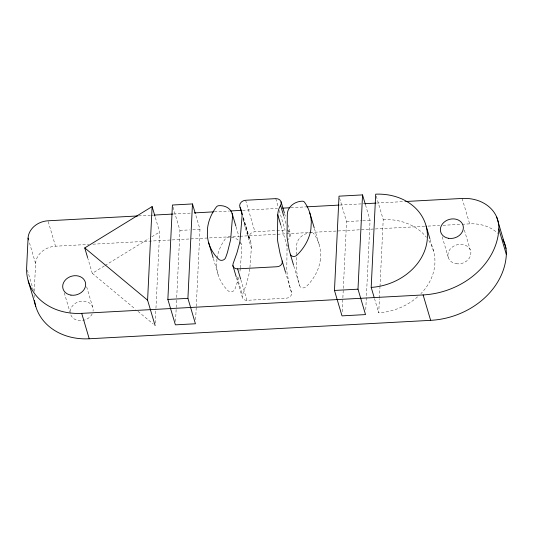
<?xml version="1.0" encoding="UTF-8"?>
<svg xmlns="http://www.w3.org/2000/svg" width="533" height="533" viewBox="0 0 533 533"><rect width="100%" height="100%" fill="white"/><g stroke="black" fill="none" stroke-linecap="round" stroke-linejoin="round"><path stroke-width="0.4" stroke-dasharray="2.67 2" d="M296.241 257.466L296.475 270.351L298.24 280.325A160.62 132.69 -16.5 0 0 299.646 285.668A3.938 3.251 -16.5 0 0 302.318 287.847A3.938 3.251 -16.5 0 0 306.109 286.741L306.228 286.634A52.54 43.4 -16.5 0 0 320.186 260.87M296.308 254.727L296.648 245.526A14.051 11.606 -16.5 0 1 311.505 232.635A2.951 2.438 -16.5 0 1 313.804 233.634M34.259 291.351L35.598 263.529L28.775 240.503M155.243 323.111L155.916 309.033M155.956 308.207L159.633 231.995L155.163 216.911M175.55 321.539L176.67 298.347M176.709 297.521L179.941 230.429L172.652 205.818M195.638 319.627L196.237 307.201M196.277 306.375L199.988 229.35L195.285 213.466M342.199 311.725L346.543 221.575L339.255 196.963M365.765 309.626L370.069 220.302L365.598 205.218M417.572 296.854A55.519 45.865 -16.5 0 1 378.723 312.818L379.403 298.793M379.436 297.967L379.956 287.24M379.996 286.414L383.22 219.583L375.925 194.965M216.924 259.105L216.665 266.453M320.173 260.87L320.619 253.508A52.52 43.386 -16.5 0 0 313.824 233.654M249.93 267.466L251.343 248.171L243.195 220.615M240.37 267.872L241.795 248.485A14.051 11.606 -16.5 0 0 240.51 242.788M249.757 268.952L249.397 271.663A67.831 56.032 -16.5 0 1 248.698 275.414L246.293 284.249L242.435 295.102A5.05 4.171 -16.5 0 0 246.939 300.312L286.468 298.18A5.05 4.171 -16.5 0 0 291.491 292.45L285.282 271.484M239.95 271.217L240.29 268.612M238.631 277.52L236.832 283.636A160.886 132.91 -16.5 0 1 234.9 289.166A3.938 3.251 -16.5 0 1 232.008 291.638A3.938 3.251 -16.5 0 1 228.297 290.945L228.191 290.845A52.527 43.393 -16.5 0 1 216.651 266.453M87.572 257.452L92.276 273.336L104.328 265.934M105.034 265.501L148.993 238.524M151.832 236.785L159.633 231.995M138.633 215.905L150.273 215.279M151.106 215.232L153.604 215.099M173.558 214.019L191.027 213.08M214.306 211.821L229.277 211.015M242.582 210.295L277.513 208.41M290.818 207.697L305.782 206.884M339.881 205.045L363.999 203.746M376.471 203.073L404.747 201.547M179.941 230.429L189.568 229.91M192.773 229.743L199.988 229.35M346.543 221.575L361.96 220.742M362.766 220.702L370.069 220.302M251.349 248.138A23.738 19.608 -16.5 0 0 249.424 239.024A5.823 4.81 -16.5 0 1 254.921 231.708L276.114 230.569M276.927 230.523L285.075 230.083A5.823 4.81 -16.5 0 1 285.701 230.076M35.598 263.529A19.401 16.03 -16.5 0 1 55.519 246.206L88.778 244.414M92.935 244.187L239.297 236.292M240.13 236.246L424.741 226.285M428.072 226.105L439.712 225.472M443.036 225.292L461.331 224.306M462.164 224.26L469.653 223.86A38.802 32.053 -16.5 0 1 497.809 233.327M92.276 273.336L135.442 309.233M137.98 311.345L153.218 324.017M291.491 292.45L290.305 288.406A210.249 173.685 -16.5 0 1 289.319 284.675L287.107 273.336A67.891 56.085 -16.5 0 1 286.767 269.645L287.08 246.259L281.024 225.779M462.124 198.449L469.653 223.86M464.363 230.063L470.246 249.91M442.197 236.825L448.546 258.258M430.118 239.524L433.642 251.436M374.492 298.527L378.723 312.818M314.463 228.677L319.12 244.4M284.595 213.653L285.761 217.584M287.853 224.66L290.418 233.307M283.842 216.398L285.935 223.474M287.8 229.763L289.892 236.839A23.758 19.621 -16.5 0 0 288.466 239.663M275.761 198.636L278.319 207.284M279.252 210.428L285.075 230.083M293.823 266.014L299.646 285.668M245.606 200.261L254.921 231.708M243.401 217.564L250.39 241.156M243.135 217.79L249.424 239.024M243.221 218.357L249.044 238.011M236.079 226.865L239.11 237.085M240.51 241.802L241.436 244.947M240.883 279.872L246.939 300.319M237.078 277.02L242.435 295.102M236.412 277.506L242.202 297.061M213.373 258.598L218.03 274.322M86.666 286.861L92.549 306.708M48.223 221.595L55.519 246.206M64.266 292.824L70.849 315.056M27.356 269.958L33.472 290.605M34.199 297.367A58.204 48.083 -16.5 0 1 34.125 295.182M70.216 311.505A11.639 9.614 -16.5 0 1 82.688 301.092A11.639 9.614 -16.5 0 1 93.088 311.145M92.202 313.91A11.639 9.614 -16.5 0 1 80.663 320.679A11.639 9.614 -16.5 0 1 70.529 314.17M428.812 240.57A55.519 45.865 -16.5 0 1 420.89 293.696M383.22 219.583A55.519 45.865 -16.5 0 1 426.453 237.298M238.144 240.023A14.051 11.606 -16.5 0 0 228.104 237.132A2.958 2.445 -16.5 0 0 225.699 238.384M217.038 258.312A52.507 43.373 -16.5 0 1 225.679 238.411M287.08 246.219A23.758 19.621 -16.5 0 1 287.147 245.013M287.66 230.476A5.823 4.81 -16.5 0 1 289.892 236.839M456.155 263.722A11.639 9.614 -16.5 0 0 470.566 250.803A11.639 9.614 -16.5 0 0 451.471 247.738A11.639 9.614 -16.5 0 0 456.155 263.722"/><path stroke-width="0.8" d="M240.649 279.085L237.625 268.865A5.05 4.171 -16.5 0 1 233.121 263.655L236.978 252.802L239.384 243.961A67.831 56.032 -16.5 0 0 240.083 240.216L242.029 216.724A23.738 19.608 -16.5 0 0 240.11 207.57A5.823 4.81 -16.5 0 1 245.606 200.261L275.761 198.636A5.823 4.81 -16.5 0 1 280.578 205.385A23.758 19.621 -16.5 0 0 277.766 214.772L277.453 238.198A67.891 56.085 -16.5 0 0 277.793 241.889L280.005 253.222A210.249 173.685 -16.5 0 0 280.991 256.953L285.441 272.017M137.8 215.952L47.99 220.795A19.401 16.03 -16.5 0 0 28.069 238.124L26.65 267.579A58.204 48.083 -16.5 0 0 81.702 313.357L89.224 338.768L430.644 320.346A73.727 60.902 -16.5 0 0 506.343 254.507L506.35 254.381A38.802 32.053 -16.5 0 0 502.799 239.643M155.123 325.596L147.594 300.192L152.105 206.591L84.747 247.925L87.572 257.452M192.466 203.939L187.916 298.36L195.438 323.771L175.39 324.85L167.868 299.439L172.419 205.025L192.466 203.939L195.285 213.466M362.54 194.898L357.996 289.179L365.525 314.59L341.999 315.862L334.471 290.452L339.015 196.164L362.54 194.898L365.365 204.425M371.195 287.407L375.692 194.172A55.519 45.865 -16.5 0 1 427.373 237.878A55.519 45.865 -16.5 0 1 371.195 287.407L374.019 296.941M405.573 201.501L462.124 198.449A38.802 32.053 -16.5 0 1 498.821 228.97L498.815 229.097A73.727 60.902 -16.5 0 1 423.122 294.936L81.702 313.357M154.437 215.052L172.732 214.066M194.352 212.9L213.48 211.868M230.109 210.968L240.923 210.388M282.497 208.143L289.985 207.737M306.615 206.844L339.048 205.092M364.825 203.699L375.638 203.12M237.625 268.865L277.153 266.733A5.05 4.171 -16.5 0 0 282.177 261.003M167.868 299.439L187.916 298.36M334.471 290.452L357.996 289.179M84.747 247.925L147.594 300.192M496.716 217.124L505.997 248.485M498.821 228.97L506.343 254.507M426.114 226.025L429.878 238.731M423.122 294.936L430.644 320.346M309.806 212.953L314.23 227.891M281.104 201.86L284.362 212.867M280.578 205.385L283.609 215.612M290.332 254.221A3.938 3.251 -16.5 0 0 293.003 256.393A3.938 3.251 -16.5 0 0 296.794 255.294L296.914 255.187A52.54 43.4 -16.5 0 0 310.872 229.417L311.305 222.061A52.52 43.386 -16.5 0 0 304.51 202.207A2.951 2.438 -16.5 0 0 302.191 201.188A14.051 11.606 -16.5 0 0 287.334 214.079L286.994 236.725L288.919 248.878A160.62 132.69 -16.5 0 0 290.332 254.221L293.596 265.227M277.766 214.772L280.791 225.033M240.11 207.57L242.202 214.646M232.121 213.5L235.846 226.079M232.888 265.614L236.179 276.714M208.716 242.875L213.14 257.812M152.105 206.591L154.93 216.118M28.069 238.124L28.542 239.71M28.216 280.904L35.744 306.315M89.224 338.768A58.204 48.083 -16.5 0 1 34.478 300.352M232.475 217.131L230.629 239.77L227.518 252.189A160.886 132.91 -16.5 0 1 225.586 257.719A3.938 3.251 -16.5 0 1 222.694 260.191A3.938 3.251 -16.5 0 1 218.983 259.491L218.876 259.398A52.527 43.393 -16.5 0 1 207.337 235.006L207.61 227.658A52.507 43.373 -16.5 0 1 216.365 206.964A2.958 2.445 -16.5 0 1 218.79 205.685A14.051 11.606 -16.5 0 1 232.475 217.038L232.475 217.118M70.929 295.109A11.639 9.614 -16.5 0 0 85.34 282.19A11.639 9.614 -16.5 0 0 66.245 279.125A11.639 9.614 -16.5 0 0 70.929 295.109M448.633 238.311A11.639 9.614 -16.5 0 0 463.037 225.392A11.639 9.614 -16.5 0 0 443.942 222.328A11.639 9.614 -16.5 0 0 448.633 238.311"/></g></svg>
